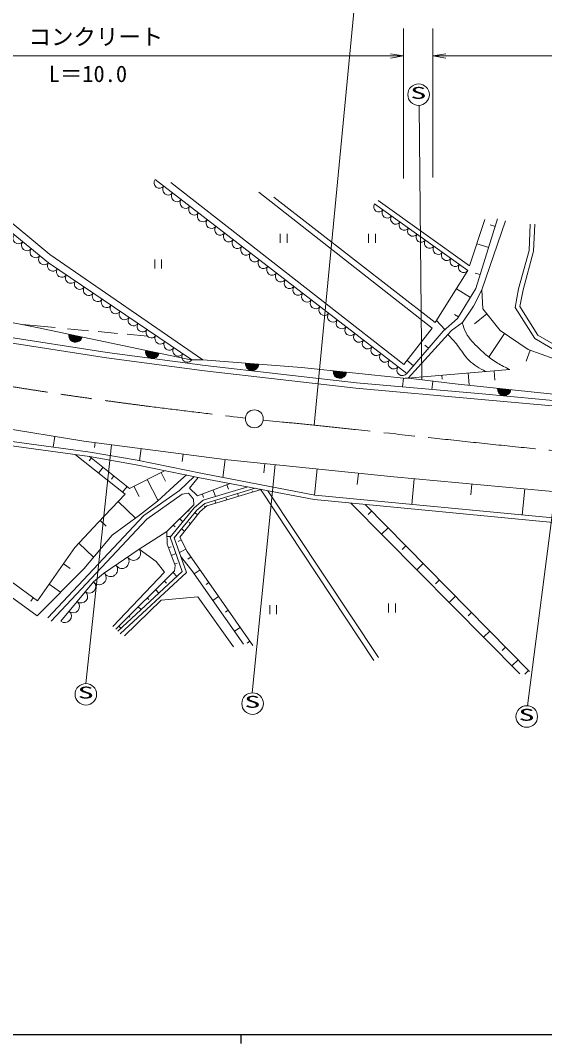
# Model space of a CAD drawing. Units: millimetres, scale not verified. Extents: x 40000 to 680000, y 20000 to 380000.
# Drawn here: x 243454 to 301816, y 204000 to 317909 of the extents above; entities that cross this region are included whole.
import ezdxf
from ezdxf.enums import TextEntityAlignment as Align

# ---------------------------------------------------------------- set-up
doc = ezdxf.new("R2010")
doc.units = ezdxf.units.MM
doc.header["$LTSCALE"] = 1000
doc.linetypes.add('CHAIN', pattern=[18.5, 12, -1.5, 3.5, -1.5])
for name, color, linetype, lineweight in [('M-BGD', 7, 'Continuous', 13), ('M-BMK', 2, 'CHAIN', 13), ('M-BMK-SRVR', 3, 'Continuous', 13), ('M-STR-HTXT', 7, 'Continuous', 13), ('M-STR-STR3', 7, 'Continuous', 13), ('M-STR-STRC', 7, 'Continuous', 13), ('M-TTL-BAND', 7, 'Continuous', 25)]:
    doc.layers.add(name, color=color, linetype=linetype, lineweight=lineweight)
doc.styles.add('ＭＳ ゴシック', font='')
doc.styles.get('ＭＳ ゴシック').set_extended_font_data('MS Gothic')

# ---------------------------------------------------------------- blocks, each defined once
blk = doc.blocks.new('open_arrow')
at = {"color": 0, "linetype": 'Continuous', "lineweight": -2}
blk.add_lwpolyline([(7.5, 1.25), (0, 0), (7.5, -1.25)], dxfattribs=at)

msp = doc.modelspace()

# ---------------------------------------------------------------- linework, layer by layer
at = {"layer": 'M-BGD'}
for p, q in [((231276, 303396), (246570, 290931)), ((233058, 303219), (246708, 291856)), ((258461, 300197), (286467, 278603)), ((260215, 299859), (286130, 279615)), ((289302, 283664), (270000, 298780)), ((271688, 298240), (289639, 284272)), ((293283, 290076), (282890, 297498)), ((293458, 290592), (283294, 297859)), ((295172, 295744), (293458, 290592)), ((294160, 288051), (296589, 295812)), ((297467, 295609), (294835, 287916)), ((295758, 295137), (296323, 294960)), ((300087, 292301), (300219, 295243)), ((300584, 292223), (300719, 295221)), ((272390, 293163), (272390, 294163)), ((273140, 294163), (273140, 293163)), ((282230, 293163), (282230, 294163)), ((282980, 294163), (282980, 293163)), ((294276, 293052), (295596, 292639)), ((246708, 291856), (263754, 280122)), ((298934, 288041), (300087, 292301)), ((299421, 287929), (300584, 292223)), ((246570, 290931), (262527, 280120)), ((258423, 290305), (258423, 291305)), ((259173, 291305), (259173, 290305)), ((289639, 284272), (293283, 290076)), ((294104, 289783), (294649, 289613)), ((219439, 288876), (245293, 283724)), ((291997, 288027), (293560, 287071)), ((292136, 284744), (294160, 288051)), ((294835, 287916), (293890, 286094)), ((294945, 285815), (294835, 287916)), ((298535, 285949), (298934, 288041)), ((299064, 286050), (299421, 287929)), ((293890, 286094), (292676, 284272)), ((300720, 282502), (298535, 285949)), ((301077, 282874), (299064, 286050)), ((291806, 285186), (292243, 284919)), ((294027, 284142), (295404, 285240)), ((296884, 283383), (294945, 285815)), ((247309, 283708), (243689, 284043)), ((245293, 283724), (262431, 280120)), ((286130, 279615), (289302, 283664)), ((289793, 284517), (290697, 283485)), ((290516, 283327), (292136, 284744)), ((292676, 284272), (291461, 283395)), ((241182, 282812), (253111, 280944)), ((251033, 283363), (248701, 283579)), ((254270, 283062), (252101, 283263)), ((257595, 282754), (255342, 282963)), ((286467, 278603), (290516, 283327)), ((291461, 283395), (286612, 278075)), ((295638, 280494), (297366, 283059)), ((300006, 281280), (296884, 283383)), ((302901, 281242), (300720, 282502)), ((303090, 281710), (301077, 282874)), ((241081, 282220), (253026, 280350)), ((288499, 281766), (288891, 281430)), ((253026, 280350), (263963, 278911)), ((253111, 280944), (264036, 279507)), ((299779, 279968), (300229, 281199)), ((304546, 279620), (300006, 281280)), ((262431, 280120), (263754, 280122)), ((263754, 280122), (274747, 279258)), ((264036, 279507), (280861, 277566)), ((274747, 279258), (286124, 278067)), ((286493, 280079), (287207, 279466)), ((263963, 278911), (280800, 276969)), ((286120, 278067), (286009, 277108)), ((297933, 279055), (286106, 278045)), ((286326, 278108), (291855, 277467)), ((290412, 277963), (290374, 278410)), ((293428, 277298), (293312, 278661)), ((296295, 277865), (296206, 278908)), ((280800, 276969), (294800, 275723)), ((280861, 277566), (294854, 276321)), ((289388, 277725), (289256, 276819)), ((291855, 277467), (302787, 276294)), ((294800, 275723), (311261, 274188)), ((294854, 276321), (311319, 274785)), ((233749, 273802), (250522, 271067)), ((247107, 270411), (247300, 271592)), ((251149, 269359), (242179, 270575)), ((251226, 269853), (242244, 271070)), ((250522, 271067), (266165, 269045)), ((251696, 270352), (251767, 270906)), ((256728, 268881), (256904, 270242)), ((255107, 265157), (249557, 269574)), ((251092, 268881), (251350, 269204)), ((256347, 268448), (251149, 269359)), ((255610, 265803), (251158, 269357)), ((256441, 268939), (251226, 269853)), ((263710, 267455), (256441, 268939)), ((261470, 268810), (261577, 269638)), ((265988, 267019), (266248, 269034)), ((266165, 269045), (285021, 267083)), ((252150, 267511), (252664, 268155)), ((259551, 267794), (255610, 265803)), ((263613, 266965), (256347, 268448)), ((270575, 267524), (270684, 268575)), ((276206, 265063), (276508, 267969)), ((253589, 266852), (253864, 267197)), ((258775, 264430), (257578, 266797)), ((259596, 266619), (259114, 267573)), ((260988, 266456), (261928, 267309)), ((261176, 265564), (262806, 267130)), ((263243, 267040), (262287, 265853)), ((276162, 264563), (263613, 266965)), ((276233, 265058), (263710, 267455)), ((280966, 266238), (281096, 267491)), ((285021, 267083), (310954, 264705)), ((287026, 264025), (287287, 266875)), ((254810, 265394), (255321, 266034)), ((256671, 264902), (256092, 266046)), ((257205, 262780), (261176, 265564)), ((258722, 264381), (260988, 266456)), ((262287, 265853), (263175, 264978)), ((263175, 264978), (266815, 266352)), ((268759, 265980), (263796, 264489)), ((269609, 265817), (263989, 264130)), ((264216, 263874), (270274, 265690)), ((265172, 264902), (264898, 265628)), ((266616, 265720), (266432, 266207)), ((269252, 265553), (269299, 265397)), ((270172, 265709), (282823, 246633)), ((270997, 265551), (283323, 246965)), ((293621, 265107), (293728, 266284)), ((299341, 262846), (299607, 265745)), ((252092, 262006), (255107, 265157)), ((256266, 262513), (254340, 264356)), ((256725, 262845), (258722, 264381)), ((257534, 262400), (261463, 265155)), ((261463, 265155), (262174, 265260)), ((262174, 265260), (262737, 264624)), ((262737, 264624), (262764, 263963)), ((263796, 264489), (262804, 263660)), ((263856, 264805), (263714, 265181)), ((265105, 264465), (265194, 264168)), ((266380, 264705), (266430, 264538)), ((267641, 265226), (267730, 264927)), ((312251, 261108), (276162, 264563)), ((312299, 261606), (276233, 265058)), ((262764, 263963), (259749, 261009)), ((262804, 263660), (260133, 260382)), ((263090, 263377), (260585, 260302)), ((261193, 260377), (263465, 263242)), ((262244, 263265), (262150, 263361)), ((263989, 264130), (263090, 263377)), ((263465, 263242), (264216, 263874)), ((263947, 263842), (264043, 263728)), ((280235, 264173), (299073, 245162)), ((281865, 263964), (300148, 245439)), ((282160, 262907), (282539, 263282)), ((246498, 251387), (257205, 262780)), ((246863, 251044), (257534, 262400)), ((249517, 259227), (252092, 262006)), ((253004, 261586), (252318, 262242)), ((253651, 260617), (256725, 262845)), ((261527, 262092), (261197, 262428)), ((262252, 262021), (262403, 261902)), ((262875, 263113), (263174, 262875)), ((259749, 261009), (256678, 259028)), ((259749, 261009), (259790, 259586)), ((260675, 261522), (260478, 261723)), ((261392, 261293), (261716, 261037)), ((283674, 260702), (284389, 261407)), ((250502, 256852), (253651, 260617)), ((260198, 260461), (259765, 260449)), ((260133, 260382), (261469, 256557)), ((260585, 260302), (261933, 256442)), ((261028, 259902), (261353, 260073)), ((262023, 258796), (261193, 260377)), ((245349, 253298), (249517, 259227)), ((251604, 258169), (249953, 259698)), ((252693, 256326), (256678, 259028)), ((256678, 259028), (258569, 257677)), ((259790, 259586), (260699, 257235)), ((260225, 259314), (259938, 259203)), ((261153, 258677), (261884, 259061)), ((262023, 258796), (269315, 248323)), ((285950, 259014), (286356, 259414)), ((258569, 257677), (259481, 256495)), ((260772, 258552), (260265, 258356)), ((260908, 257470), (260647, 257369)), ((262537, 256681), (261295, 258269)), ((262111, 257940), (262453, 258178)), ((287585, 256755), (288291, 257453)), ((245316, 251627), (250502, 256852)), ((248986, 256905), (248249, 257423)), ((251579, 255414), (252693, 256326)), ((259481, 256495), (253740, 250449)), ((260620, 256622), (254060, 250140)), ((261469, 256557), (254284, 249910)), ((261933, 256442), (254555, 249617)), ((260880, 256013), (260447, 256451)), ((260620, 256622), (260699, 257235)), ((268307, 248461), (262537, 256681)), ((262816, 256284), (263460, 256732)), ((242402, 255432), (245349, 253298)), ((247965, 251023), (251579, 255414)), ((259702, 255276), (259483, 255498)), ((264136, 255100), (264446, 255316)), ((289672, 255189), (290104, 255616)), ((241897, 254124), (245316, 251627)), ((247908, 254239), (246638, 255131)), ((258880, 254162), (258510, 254537)), ((244625, 253268), (244888, 253632)), ((259138, 253361), (255028, 249409)), ((257741, 253432), (257568, 253607)), ((263209, 253737), (259138, 253361)), ((267161, 248184), (263209, 253737)), ((264882, 253341), (265514, 253782)), ((284454, 252003), (284454, 253003)), ((285204, 253003), (285204, 252003)), ((291186, 253121), (291886, 253811)), ((256881, 252313), (256574, 252624)), ((266286, 252039), (266583, 252246)), ((271228, 251791), (271228, 252791)), ((271978, 252791), (271978, 251791)), ((293324, 251606), (293698, 251975)), ((255621, 251456), (255507, 251571)), ((254649, 250248), (254412, 250488)), ((267297, 249900), (267917, 250331)), ((295027, 249244), (295719, 249927)), ((268688, 248586), (268987, 248795)), ((297080, 247747), (297481, 248142)), ((298183, 246060), (298869, 246736)), ((299630, 245128), (300048, 245541))]:
    msp.add_line(p, q, dxfattribs=at)
for centre, radius, start, end in [((258943, 299825), 610, 142.36698, 322.36698), ((259909, 299080), 610, 142.36698, 322.36698), ((260875, 298335), 610, 142.36698, 322.36698), ((261841, 297591), 610, 142.36698, 322.36698), ((283362, 297161), 580, 144.46455, 324.46455), ((262806, 296846), 610, 142.36698, 322.36698), ((263772, 296101), 610, 142.36698, 322.36698), ((284307, 296486), 580, 144.46455, 324.46455), ((264738, 295357), 610, 142.36698, 322.36698), ((285252, 295811), 580, 144.46455, 324.46455), ((286197, 295137), 580, 144.46455, 324.46455), ((243224, 293658), 617, 140.8212, 320.8212), ((265704, 294612), 610, 142.36698, 322.36698), ((266669, 293868), 610, 142.36698, 322.36698), ((287142, 294462), 580, 144.46455, 324.46455), ((288086, 293787), 580, 144.46455, 324.46455), ((244180, 292879), 617, 140.8212, 320.8212), ((267635, 293123), 610, 142.36698, 322.36698), ((268601, 292378), 610, 142.36698, 322.36698), ((289031, 293112), 580, 144.46455, 324.46455), ((289976, 292437), 580, 144.46455, 324.46455), ((245136, 292100), 617, 140.8212, 320.8212), ((246092, 291321), 617, 140.8212, 320.8212), ((269567, 291634), 610, 142.36698, 322.36698), ((290921, 291763), 580, 144.46455, 324.46455), ((247069, 290594), 602, 145.88085, 325.88085), ((270532, 290889), 610, 142.36698, 322.36698), ((271498, 290145), 610, 142.36698, 322.36698), ((291866, 291088), 580, 144.46455, 324.46455), ((292810, 290413), 580, 144.46455, 324.46455), ((248066, 289918), 602, 145.88085, 325.88085), ((249063, 289242), 602, 145.88085, 325.88085), ((272464, 289400), 610, 142.36698, 322.36698), ((250061, 288566), 602, 145.88085, 325.88085), ((251058, 287891), 602, 145.88085, 325.88085), ((273430, 288655), 610, 142.36698, 322.36698), ((274395, 287911), 610, 142.36698, 322.36698), ((252055, 287215), 602, 145.88085, 325.88085), ((275361, 287166), 610, 142.36698, 322.36698), ((253053, 286539), 602, 145.88085, 325.88085), ((254050, 285863), 602, 145.88085, 325.88085), ((276327, 286421), 610, 142.36698, 322.36698), ((277293, 285677), 610, 142.36698, 322.36698), ((255047, 285188), 602, 145.88085, 325.88085), ((256045, 284512), 602, 145.88085, 325.88085), ((278258, 284932), 610, 142.36698, 322.36698), ((257042, 283836), 602, 145.88085, 325.88085), ((279224, 284188), 610, 142.36698, 322.36698), ((280190, 283443), 610, 142.36698, 322.36698), ((249577, 282823), 750, 168.12346, 348.12346), ((249577, 282823), 700, 168.12346, 348.12346), ((249577, 282823), 650, 168.12346, 348.12346), ((249577, 282823), 600, 168.12346, 348.12346), ((249577, 282823), 550, 168.12346, 348.12346), ((249577, 282823), 500, 168.12346, 348.12346), ((249577, 282823), 450, 168.12346, 348.12346), ((249577, 282823), 400, 168.12346, 348.12346), ((249577, 282823), 350, 168.12346, 348.12346), ((249577, 282823), 300, 168.12346, 348.12346), ((249577, 282823), 250, 168.12346, 348.12346), ((249577, 282823), 200, 168.12346, 348.12346), ((249577, 282823), 150, 168.12346, 348.12346), ((249577, 282823), 100, 168.12346, 348.12346), ((249577, 282823), 50, 168.12346, 348.12346), ((258039, 283161), 602, 145.88085, 325.88085), ((259037, 282485), 602, 145.88085, 325.88085), ((281156, 282698), 610, 142.36698, 322.36698), ((260034, 281809), 602, 145.88085, 325.88085), ((261031, 281133), 602, 145.88085, 325.88085), ((282121, 281954), 610, 142.36698, 322.36698), ((283087, 281209), 610, 142.36698, 322.36698), ((258146, 281021), 750, 168.12346, 348.12346), ((258146, 281021), 700, 168.12346, 348.12346), ((258146, 281021), 650, 168.12346, 348.12346), ((258146, 281021), 600, 168.12346, 348.12346), ((258146, 281021), 550, 168.12346, 348.12346), ((258146, 281021), 500, 168.12346, 348.12346), ((258146, 281021), 450, 168.12346, 348.12346), ((258146, 281021), 400, 168.12346, 348.12346), ((258146, 281021), 350, 168.12346, 348.12346), ((258146, 281021), 300, 168.12346, 348.12346), ((258146, 281021), 250, 168.12346, 348.12346), ((258146, 281021), 200, 168.12346, 348.12346), ((258146, 281021), 150, 168.12346, 348.12346), ((258146, 281021), 100, 168.12346, 348.12346), ((258146, 281021), 50, 168.12346, 348.12346), ((262028, 280458), 602, 145.88085, 325.88085), ((284053, 280464), 610, 142.36698, 322.36698), ((269251, 279690), 750, 175.50508, 355.50508), ((269251, 279690), 700, 175.50508, 355.50508), ((269251, 279690), 650, 175.50508, 355.50508), ((269251, 279690), 600, 175.50508, 355.50508), ((269251, 279690), 550, 175.50508, 355.50508), ((269251, 279690), 500, 175.50508, 355.50508), ((269251, 279690), 450, 175.50508, 355.50508), ((269251, 279690), 400, 175.50508, 355.50508), ((269251, 279690), 350, 175.50508, 355.50508), ((269251, 279690), 300, 175.50508, 355.50508), ((269251, 279690), 250, 175.50508, 355.50508), ((269251, 279690), 200, 175.50508, 355.50508), ((269251, 279690), 150, 175.50508, 355.50508), ((269251, 279690), 100, 175.50508, 355.50508), ((269251, 279690), 50, 175.50508, 355.50508), ((285019, 279720), 610, 142.36698, 322.36698), ((285984, 278975), 610, 142.36698, 322.36698), ((279024, 278810), 750, 174.02553, 354.02553), ((279024, 278810), 700, 174.02553, 354.02553), ((279024, 278810), 650, 174.02553, 354.02553), ((279024, 278810), 600, 174.02553, 354.02553), ((279024, 278810), 550, 174.02553, 354.02553), ((279024, 278810), 500, 174.02553, 354.02553), ((279024, 278810), 450, 174.02553, 354.02553), ((279024, 278810), 400, 174.02553, 354.02553), ((279024, 278810), 350, 174.02553, 354.02553), ((279024, 278810), 300, 174.02553, 354.02553), ((279024, 278810), 250, 174.02553, 354.02553), ((279024, 278810), 200, 174.02553, 354.02553), ((279024, 278810), 150, 174.02553, 354.02553), ((279024, 278810), 100, 174.02553, 354.02553), ((279024, 278810), 50, 174.02553, 354.02553), ((297321, 276881), 750, 173.8753, 353.8753), ((297321, 276881), 700, 173.8753, 353.8753), ((297321, 276881), 650, 173.8753, 353.8753), ((297321, 276881), 600, 173.8753, 353.8753), ((297321, 276881), 550, 173.8753, 353.8753), ((297321, 276881), 500, 173.8753, 353.8753), ((297321, 276881), 450, 173.8753, 353.8753), ((297321, 276881), 400, 173.8753, 353.8753), ((297321, 276881), 350, 173.8753, 353.8753), ((297321, 276881), 300, 173.8753, 353.8753), ((297321, 276881), 250, 173.8753, 353.8753), ((297321, 276881), 200, 173.8753, 353.8753), ((297321, 276881), 150, 173.8753, 353.8753), ((297321, 276881), 100, 173.8753, 353.8753), ((297321, 276881), 50, 173.8753, 353.8753), ((256041, 258576), 781, 215.32397, 35.32397), ((254766, 257672), 781, 215.32397, 35.32397), ((252216, 255865), 781, 215.32397, 35.32397), ((253491, 256769), 781, 215.32397, 35.32397), ((251127, 254865), 711, 230.54522, 50.54522), ((250224, 253767), 711, 230.54522, 50.54522), ((249320, 252670), 711, 230.54522, 50.54522), ((248417, 251572), 711, 230.54522, 50.54522)]:
    msp.add_arc(centre, radius, start, end, dxfattribs=at)
for points, knots in [([(297933, 279055), (297473, 279280), (297013, 279504), (296580, 279768), (295835, 280221), (295168, 280790), (294519, 281397), (293964, 281917), (293423, 282464), (293081, 283122), (292897, 283477), (292771, 283863), (292645, 284250)], [0, 0, 0, 0, 1, 1, 1, 2, 2, 2, 3, 3, 3, 4, 4, 4, 4]), ([(291048, 282941), (291420, 282551), (291792, 282161), (292123, 281733), (292557, 281172), (292921, 280545), (293417, 280055), (293933, 279546), (294591, 279186), (295249, 278826)], [0, 0, 0, 0, 1, 1, 1, 2, 2, 2, 3, 3, 3, 3])]:
    msp.add_open_spline(points, degree=3, knots=knots, dxfattribs=at)
at = {"layer": 'M-BMK'}
for points, knots in [([(216460, 281984), (220114, 281249), (223768, 280513), (227428, 279810), (231860, 278960), (236303, 278159), (240756, 277425), (245285, 276678), (249825, 275999), (254374, 275388), (259080, 274756), (263796, 274197), (268511, 273637)], [0, 0, 0, 0, 1, 1, 1, 2, 2, 2, 3, 3, 3, 4, 4, 4, 4]), ([(270477, 273415), (272404, 273224), (274331, 273032), (276258, 272833), (279951, 272452), (283641, 272041), (287332, 271640), (300677, 270190), (314036, 268870), (327390, 267503), (334367, 266789), (341343, 266062), (348330, 265449), (352594, 265076), (356862, 264744), (361131, 264423), (363415, 264251), (365699, 264081), (367984, 263912)], [0, 0, 0, 0, 1, 1, 1, 2, 2, 2, 3, 3, 3, 4, 4, 4, 5, 5, 5, 6, 6, 6, 6])]:
    msp.add_open_spline(points, degree=3, knots=knots, dxfattribs=at)
at = {"layer": 'M-BMK-SRVR'}
msp.add_circle((269498, 273555), 1000, dxfattribs=at)
at = {"layer": 'M-STR-HTXT'}
msp.add_line((276169, 272840), (281911, 332605), dxfattribs=at)
at = {"layer": 'M-STR-STR3'}
for p, q in [((286126, 300307), (286126, 317019)), ((289392, 300419), (289391, 317019)), ((286126, 313957), (219475, 313954)), ((332644, 313959), (289383, 313957))]:
    msp.add_line(p, q, dxfattribs=at)
at = {"layer": 'M-STR-STRC'}
for p, q in [((287864, 308453), (288160, 277896)), ((250744, 244085), (253602, 270669)), ((269246, 243050), (271834, 268455)), ((299936, 241603), (303013, 265433))]:
    msp.add_line(p, q, dxfattribs=at)
for centre in [(287787, 309650), (250739, 242885), (269304, 241852), (299837, 240407)]:
    msp.add_circle(centre, 1200, dxfattribs=at)
at = {"layer": 'M-TTL-BAND'}
for p, q in [((40000, 205000), (579000, 205000)), ((268000, 205000), (268000, 204000))]:
    msp.add_line(p, q, dxfattribs=at)

# ---------------------------------------------------------------- block references
at = {"layer": 'M-STR-STR3', "xscale": 193, "yscale": 193, "rotation": 180}
msp.add_blockref('open_arrow', (286126, 313957), dxfattribs=at)
at = {"layer": 'M-STR-STR3', "xscale": 193, "yscale": 193}
msp.add_blockref('open_arrow', (289383, 313957), dxfattribs=at)

# ---------------------------------------------------------------- texts
at = {"layer": 'M-STR-STR3', "style": 'ＭＳ ゴシック'}
for s, p in [('コンクリート', (244356, 314625)), ('L＝10.0', (246595, 310505))]:
    msp.add_text(s, height=1833, rotation=0.002, dxfattribs=at).set_placement(p, align=Align.BOTTOM_LEFT)
at = {"layer": 'M-STR-STRC', "style": 'ＭＳ ゴシック', "width": 2}
for p in [(286869, 308788), (249821, 242022), (268385, 240989), (298919, 239544)]:
    msp.add_text('S', height=1320, rotation=0.002, dxfattribs=at).set_placement(p, align=Align.BOTTOM_LEFT)

doc.saveas('drawing.dxf')
